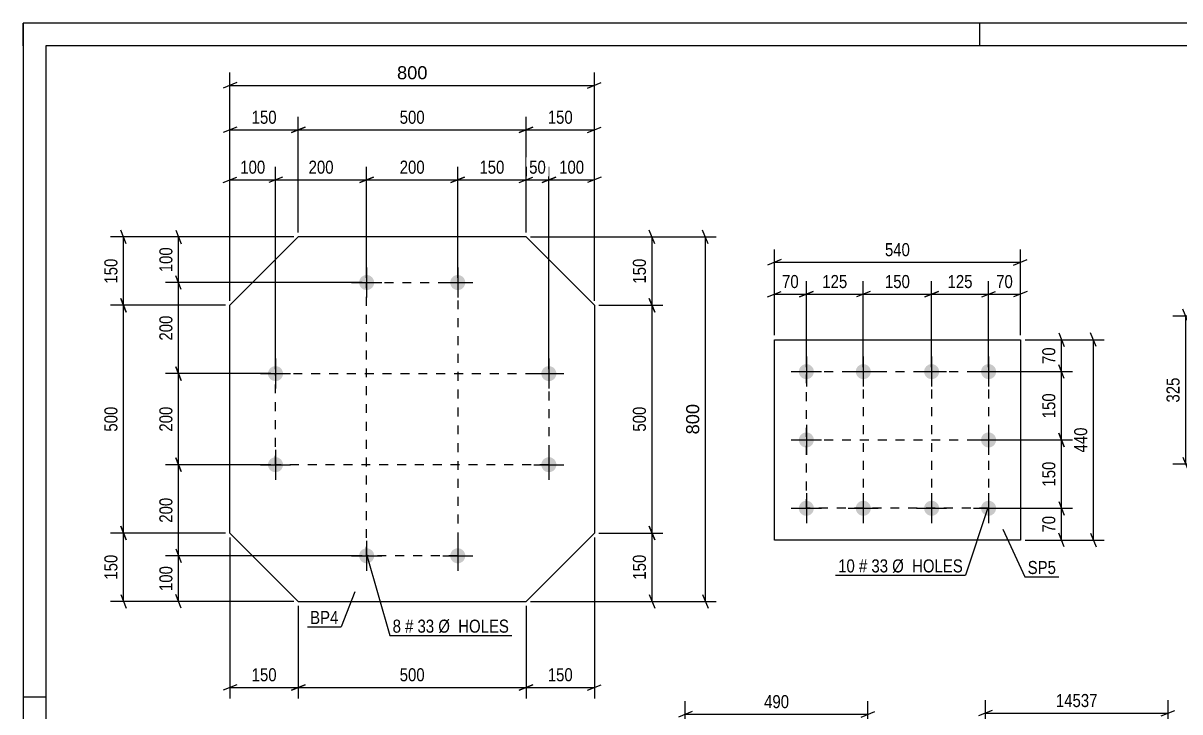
# Model space of a CAD drawing. Header units: millimetres. Extents: x 0 to 420, y 0 to 297.
# Drawn here: x 0 to 253.9, y 145.8 to 297 of the extents above; entities that cross this region are included whole.
import ezdxf

# ---------------------------------------------------------------- set-up
doc = ezdxf.new("R2010")
doc.units = ezdxf.units.MM
doc.linetypes.add('DXK_LINE_DOT2', pattern=[3.9198, 1.9599, -1.9599])
doc.styles.add('Arial', font='ARIAL.TTF', dxfattribs={"height": 0.2})
doc.styles.add('Arial Narrow', font='ARIALN.TTF', dxfattribs={"height": 0.2})

# ---------------------------------------------------------------- blocks, each defined once
blk = doc.blocks.new('Unknown-284928809-1132')
at = {"color": 5, "linetype": 'Continuous'}
for p, q in [((420, 297), (0, 297)), ((0, 297), (0, 0)), ((0, 292), (0, 297)), ((210, 292), (210, 297)), ((415, 292), (5, 292)), ((5, 292), (5, 5)), ((5, 149), (0, 149))]:
    blk.add_line(p, q, dxfattribs=at)
blk = doc.blocks.new('Bolt-284928809-1461 - 1412')
at = {"linetype": 'Continuous'}
for points in [[(75.4, 241.69, -1), (75.4, 238.39, -1)], [(95.4, 241.69, -1), (95.4, 238.39, -1)], [(55.4, 221.69, -1), (55.4, 218.39, -1)], [(115.4, 221.69, -1), (115.4, 218.39, -1)], [(55.4, 201.69, -1), (55.4, 198.39, -1)], [(115.4, 201.69, -1), (115.4, 198.39, -1)], [(75.4, 181.69, -1), (75.4, 178.39, -1)], [(95.4, 181.69, -1), (95.4, 178.39, -1)]]:
    blk.add_hatch(color=1, dxfattribs=at).paths.add_polyline_path(points)
at = {"color": 1, "linetype": 'Continuous'}
for p, q in [((75.4, 243.34), (75.4, 236.74)), ((95.4, 243.34), (95.4, 236.74)), ((72.1, 240.04), (78.7, 240.04)), ((92.1, 240.04), (98.7, 240.04)), ((55.4, 223.34), (55.4, 216.74)), ((115.4, 223.34), (115.4, 216.74)), ((52.1, 220.04), (58.7, 220.04)), ((112.1, 220.04), (118.7, 220.04)), ((55.4, 203.34), (55.4, 196.74)), ((115.4, 203.34), (115.4, 196.74)), ((52.1, 200.04), (58.7, 200.04)), ((112.1, 200.04), (118.7, 200.04)), ((75.4, 183.34), (75.4, 176.74)), ((95.4, 183.34), (95.4, 176.74)), ((72.1, 180.04), (78.7, 180.04)), ((92.1, 180.04), (98.7, 180.04))]:
    blk.add_line(p, q, dxfattribs=at)
blk = doc.blocks.new('Part-284928809-1428 - 1412')
at = {"color": 2, "linetype": 'Continuous'}
for p, q in [((45.4, 235.04), (60.4, 250.04)), ((110.4, 250.04), (60.4, 250.04)), ((110.4, 250.04), (125.4, 235.04)), ((45.4, 185.04), (45.4, 235.04)), ((125.4, 235.04), (125.4, 185.04)), ((45.4, 185.04), (60.4, 170.04)), ((125.4, 185.04), (110.4, 170.04)), ((60.4, 170.04), (110.4, 170.04))]:
    blk.add_line(p, q, dxfattribs=at)
blk = doc.blocks.new('Part-284928809-2167 - 2151')
at = {"color": 2, "linetype": 'Continuous'}
for p, q in [((164.92, 183.48), (164.92, 227.48)), ((164.92, 227.48), (218.92, 227.48)), ((218.92, 227.48), (218.92, 183.48)), ((218.92, 183.48), (164.92, 183.48))]:
    blk.add_line(p, q, dxfattribs=at)
blk = doc.blocks.new('Bolt-284928809-2200 - 2151')
at = {"linetype": 'Continuous'}
for points in [[(171.92, 222.13, -1), (171.92, 218.83, -1)], [(184.42, 222.13, -1), (184.42, 218.83, -1)], [(199.42, 222.13, -1), (199.42, 218.83, -1)], [(211.92, 222.13, -1), (211.92, 218.83, -1)], [(171.92, 207.13, -1), (171.92, 203.83, -1)], [(211.92, 207.13, -1), (211.92, 203.83, -1)], [(171.92, 192.13, -1), (171.92, 188.83, -1)], [(184.42, 192.13, -1), (184.42, 188.83, -1)], [(199.42, 192.13, -1), (199.42, 188.83, -1)], [(211.92, 192.13, -1), (211.92, 188.83, -1)]]:
    blk.add_hatch(color=1, dxfattribs=at).paths.add_polyline_path(points)
at = {"color": 1, "linetype": 'Continuous'}
for p, q in [((171.92, 223.78), (171.92, 217.18)), ((184.42, 223.78), (184.42, 217.18)), ((199.42, 223.78), (199.42, 217.18)), ((211.92, 223.78), (211.92, 217.18)), ((168.62, 220.48), (175.22, 220.48)), ((181.12, 220.48), (187.72, 220.48)), ((196.12, 220.48), (202.72, 220.48)), ((208.62, 220.48), (215.22, 220.48)), ((171.92, 208.78), (171.92, 202.18)), ((211.92, 208.78), (211.92, 202.18)), ((168.62, 205.48), (175.22, 205.48)), ((208.62, 205.48), (215.22, 205.48)), ((171.92, 193.78), (171.92, 187.18)), ((184.42, 193.78), (184.42, 187.18)), ((199.42, 193.78), (199.42, 187.18)), ((211.92, 193.78), (211.92, 187.18)), ((168.62, 190.48), (175.22, 190.48)), ((181.12, 190.48), (187.72, 190.48)), ((196.12, 190.48), (202.72, 190.48)), ((208.62, 190.48), (215.22, 190.48))]:
    blk.add_line(p, q, dxfattribs=at)
blk = doc.blocks.new('Rectangle-284928809-1699 - 1412')
at = {"color": 1, "linetype": 'DXK_LINE_DOT2'}
blk.add_lwpolyline([(75.4, 240.04), (95.4, 240.04), (95.4, 180.04), (75.4, 180.04), (75.4, 240.04)], close=True, dxfattribs=at)
blk = doc.blocks.new('Rectangle-284928809-2296 - 2151')
at = {"color": 1, "linetype": 'DXK_LINE_DOT2'}
blk.add_lwpolyline([(171.92, 220.48), (211.92, 220.48), (211.92, 190.48), (171.92, 190.48), (171.92, 220.48)], close=True, dxfattribs=at)
blk = doc.blocks.new('Rectangle-284928809-1710 - 1412')
at = {"color": 1, "linetype": 'DXK_LINE_DOT2'}
blk.add_lwpolyline([(55.4, 220.04), (115.4, 220.04), (115.4, 200.04), (55.4, 200.04), (55.4, 220.04)], close=True, dxfattribs=at)
blk = doc.blocks.new('Line-284928809-2275 - 2151')
at = {"color": 1, "linetype": 'DXK_LINE_DOT2'}
blk.add_line((171.92, 205.48), (211.92, 205.48), dxfattribs=at)
blk = doc.blocks.new('Line-284928809-2282 - 2151')
at = {"color": 1, "linetype": 'DXK_LINE_DOT2'}
blk.add_line((184.42, 220.48), (184.42, 190.48), dxfattribs=at)
blk = doc.blocks.new('Line-284928809-2289 - 2151')
at = {"color": 1, "linetype": 'DXK_LINE_DOT2'}
blk.add_line((199.42, 220.48), (199.42, 190.48), dxfattribs=at)
blk = doc.blocks.new('StraightDimension-284928809-2784 - 1412')
at = {"color": 7, "linetype": 'Continuous'}
for p, q in [((55.4, 221.04), (55.4, 265.44)), ((75.4, 241.04), (75.4, 265.44)), ((56.9, 263.19), (53.9, 261.99)), ((55.4, 262.59), (75.4, 262.59)), ((73.9, 261.99), (76.9, 263.19))]:
    blk.add_line(p, q, dxfattribs=at)
at = {"color": 0}
blk.add_wipeout([(68.75, 263.34), (68.75, 267.54), (62.06, 267.54), (62.06, 263.34)], dxfattribs=at)
at = {"color": 3, "style": 'Arial Narrow'}
blk.add_text('200', height=2.863, dxfattribs=at).set_placement((62.66, 263.94))
blk = doc.blocks.new('StraightDimension-284928809-2785 - 1412')
at = {"color": 7, "linetype": 'Continuous'}
for p, q in [((45.4, 236.04), (45.4, 265.44)), ((55.4, 221.04), (55.4, 265.44)), ((43.9, 261.99), (46.9, 263.19)), ((45.4, 262.59), (55.4, 262.59)), ((56.9, 263.19), (53.9, 261.99))]:
    blk.add_line(p, q, dxfattribs=at)
at = {"color": 0}
blk.add_wipeout([(53.75, 263.34), (53.75, 267.54), (47.06, 267.54), (47.06, 263.34)], dxfattribs=at)
at = {"color": 3, "style": 'Arial Narrow'}
blk.add_text('100', height=2.863, dxfattribs=at).set_placement((47.66, 263.94))
blk = doc.blocks.new('StraightDimension-284928809-1536 - 1412')
at = {"color": 7, "linetype": 'Continuous'}
for p, q in [((22.64, 183.54), (21.44, 186.54)), ((44.4, 185.04), (19.19, 185.04)), ((22.04, 170.04), (22.04, 185.04)), ((21.44, 171.54), (22.64, 168.54)), ((59.4, 170.04), (19.19, 170.04))]:
    blk.add_line(p, q, dxfattribs=at)
at = {"color": 0}
blk.add_wipeout([(21.29, 180.88), (17.09, 180.88), (17.09, 174.2), (21.29, 174.2)], dxfattribs=at)
at = {"color": 3, "style": 'Arial Narrow'}
blk.add_text('150', height=2.863, rotation=90.0002, dxfattribs=at).set_placement((20.69, 174.8))
blk = doc.blocks.new('StraightDimension-284928809-1568 - 1412')
at = {"color": 7, "linetype": 'Continuous'}
for p, q in [((60.4, 251.04), (60.4, 276.41)), ((110.4, 251.04), (110.4, 276.41)), ((61.9, 274.16), (58.9, 272.96)), ((60.4, 273.56), (110.4, 273.56)), ((108.9, 272.96), (111.9, 274.16))]:
    blk.add_line(p, q, dxfattribs=at)
at = {"color": 0}
blk.add_wipeout([(88.75, 274.31), (88.75, 278.51), (82.06, 278.51), (82.06, 274.31)], dxfattribs=at)
at = {"color": 3, "style": 'Arial Narrow'}
blk.add_text('500', height=2.863, dxfattribs=at).set_placement((82.66, 274.91))
blk = doc.blocks.new('StraightDimension-284928809-1547 - 1412')
at = {"color": 7, "linetype": 'Continuous'}
for p, q in [((22.64, 233.54), (21.44, 236.54)), ((44.4, 235.04), (19.19, 235.04)), ((22.04, 185.04), (22.04, 235.04)), ((21.44, 186.54), (22.64, 183.54)), ((44.4, 185.04), (19.19, 185.04))]:
    blk.add_line(p, q, dxfattribs=at)
at = {"color": 0}
blk.add_wipeout([(21.29, 213.38), (17.09, 213.38), (17.09, 206.7), (21.29, 206.7)], dxfattribs=at)
at = {"color": 3, "style": 'Arial Narrow'}
blk.add_text('500', height=2.863, rotation=90.0002, dxfattribs=at).set_placement((20.69, 207.3))
blk = doc.blocks.new('StraightDimension-284928809-1557 - 1412')
at = {"color": 7, "linetype": 'Continuous'}
for p, q in [((22.64, 248.54), (21.44, 251.54)), ((59.4, 250.04), (19.19, 250.04)), ((22.04, 235.04), (22.04, 250.04)), ((21.44, 236.54), (22.64, 233.54)), ((44.4, 235.04), (19.19, 235.04))]:
    blk.add_line(p, q, dxfattribs=at)
at = {"color": 0}
blk.add_wipeout([(21.29, 245.88), (17.09, 245.88), (17.09, 239.2), (21.29, 239.2)], dxfattribs=at)
at = {"color": 3, "style": 'Arial Narrow'}
blk.add_text('150', height=2.863, rotation=90.0002, dxfattribs=at).set_placement((20.69, 239.8))
blk = doc.blocks.new('StraightDimension-284928809-1648 - 1412')
at = {"color": 7, "linetype": 'Continuous'}
for p, q in [((60.4, 169.04), (60.4, 148.74)), ((110.4, 169.04), (110.4, 148.74)), ((61.9, 151.74), (58.9, 150.54)), ((60.4, 151.14), (110.4, 151.14)), ((108.9, 150.54), (111.9, 151.74))]:
    blk.add_line(p, q, dxfattribs=at)
at = {"color": 0}
blk.add_wipeout([(88.75, 151.89), (88.75, 156.09), (82.06, 156.09), (82.06, 151.89)], dxfattribs=at)
at = {"color": 3, "style": 'Arial Narrow'}
blk.add_text('500', height=2.863, dxfattribs=at).set_placement((82.66, 152.49))
blk = doc.blocks.new('StraightDimension-284928809-1584 - 1412')
at = {"color": 7, "linetype": 'Continuous'}
for p, q in [((45.4, 236.04), (45.4, 276.41)), ((60.4, 251.04), (60.4, 276.41)), ((46.9, 274.16), (43.9, 272.96)), ((45.4, 273.56), (60.4, 273.56)), ((58.9, 272.96), (61.9, 274.16))]:
    blk.add_line(p, q, dxfattribs=at)
at = {"color": 0}
blk.add_wipeout([(56.24, 274.31), (56.24, 278.51), (49.56, 278.51), (49.56, 274.31)], dxfattribs=at)
at = {"color": 3, "style": 'Arial Narrow'}
blk.add_text('150', height=2.863, dxfattribs=at).set_placement((50.16, 274.91))
blk = doc.blocks.new('StraightDimension-284928809-1597 - 1412')
at = {"color": 7, "linetype": 'Continuous'}
for p, q in [((110.4, 251.04), (110.4, 276.41)), ((125.4, 236.04), (125.4, 276.41)), ((111.9, 274.16), (108.9, 272.96)), ((110.4, 273.56), (125.4, 273.56)), ((123.9, 272.96), (126.9, 274.16))]:
    blk.add_line(p, q, dxfattribs=at)
at = {"color": 0}
blk.add_wipeout([(121.25, 274.31), (121.25, 278.51), (114.56, 278.51), (114.56, 274.31)], dxfattribs=at)
at = {"color": 3, "style": 'Arial Narrow'}
blk.add_text('150', height=2.863, dxfattribs=at).set_placement((115.16, 274.91))
blk = doc.blocks.new('StraightDimension-284928809-1617 - 1412')
at = {"color": 7, "linetype": 'Continuous'}
for p, q in [((33.51, 181.54), (34.71, 178.54)), ((74.4, 180.04), (31.26, 180.04)), ((34.11, 170.04), (34.11, 180.04)), ((34.71, 168.54), (33.51, 171.54)), ((59.4, 170.04), (31.26, 170.04))]:
    blk.add_line(p, q, dxfattribs=at)
at = {"color": 0}
blk.add_wipeout([(33.36, 178.38), (29.16, 178.38), (29.16, 171.7), (33.36, 171.7)], dxfattribs=at)
at = {"color": 3, "style": 'Arial Narrow'}
blk.add_text('100', height=2.863, rotation=90.0002, dxfattribs=at).set_placement((32.76, 172.3))
blk = doc.blocks.new('StraightDimension-284928809-3048 - 1412')
at = {"color": 7, "linetype": 'Continuous'}
for p, q in [((34.71, 218.54), (33.51, 221.54)), ((54.4, 220.04), (31.26, 220.04)), ((34.11, 200.04), (34.11, 220.04)), ((33.51, 201.54), (34.71, 198.54)), ((54.4, 200.04), (31.26, 200.04))]:
    blk.add_line(p, q, dxfattribs=at)
at = {"color": 0}
blk.add_wipeout([(33.36, 213.38), (29.16, 213.38), (29.16, 206.7), (33.36, 206.7)], dxfattribs=at)
at = {"color": 3, "style": 'Arial Narrow'}
blk.add_text('200', height=2.863, rotation=90.0002, dxfattribs=at).set_placement((32.76, 207.3))
blk = doc.blocks.new('StraightDimension-284928809-1627 - 1412')
at = {"color": 7, "linetype": 'Continuous'}
for p, q in [((33.51, 251.54), (34.71, 248.54)), ((59.4, 250.04), (31.26, 250.04)), ((34.11, 240.04), (34.11, 250.04)), ((34.71, 238.54), (33.51, 241.54)), ((74.4, 240.04), (31.26, 240.04))]:
    blk.add_line(p, q, dxfattribs=at)
at = {"color": 0}
blk.add_wipeout([(33.36, 248.38), (29.16, 248.38), (29.16, 241.7), (33.36, 241.7)], dxfattribs=at)
at = {"color": 3, "style": 'Arial Narrow'}
blk.add_text('100', height=2.863, rotation=90.0002, dxfattribs=at).set_placement((32.76, 242.3))
blk = doc.blocks.new('StraightDimension-284928809-1638 - 1412')
at = {"color": 7, "linetype": 'Continuous'}
for p, q in [((45.4, 184.04), (45.4, 148.74)), ((60.4, 169.04), (60.4, 148.74)), ((46.9, 151.74), (43.9, 150.54)), ((45.4, 151.14), (60.4, 151.14)), ((58.9, 150.54), (61.9, 151.74))]:
    blk.add_line(p, q, dxfattribs=at)
at = {"color": 0}
blk.add_wipeout([(56.24, 151.89), (56.24, 156.09), (49.56, 156.09), (49.56, 151.89)], dxfattribs=at)
at = {"color": 3, "style": 'Arial Narrow'}
blk.add_text('150', height=2.863, dxfattribs=at).set_placement((50.16, 152.49))
blk = doc.blocks.new('StraightDimension-284928809-1658 - 1412')
at = {"color": 7, "linetype": 'Continuous'}
for p, q in [((125.4, 184.04), (125.4, 148.74)), ((110.4, 169.04), (110.4, 148.74)), ((111.9, 151.74), (108.9, 150.54)), ((110.4, 151.14), (125.4, 151.14)), ((123.9, 150.54), (126.9, 151.74))]:
    blk.add_line(p, q, dxfattribs=at)
at = {"color": 0}
blk.add_wipeout([(121.25, 151.89), (121.25, 156.09), (114.56, 156.09), (114.56, 151.89)], dxfattribs=at)
at = {"color": 3, "style": 'Arial Narrow'}
blk.add_text('150', height=2.863, dxfattribs=at).set_placement((115.16, 152.49))
blk = doc.blocks.new('StraightDimension-284928809-1669 - 1412')
at = {"color": 7, "linetype": 'Continuous'}
for p, q in [((138.65, 248.54), (137.45, 251.54)), ((111.4, 250.04), (140.45, 250.04)), ((138.05, 235.04), (138.05, 250.04)), ((137.45, 236.54), (138.65, 233.54)), ((126.4, 235.04), (140.45, 235.04))]:
    blk.add_line(p, q, dxfattribs=at)
at = {"color": 0}
blk.add_wipeout([(137.3, 245.88), (133.1, 245.88), (133.1, 239.2), (137.3, 239.2)], dxfattribs=at)
at = {"color": 3, "style": 'Arial Narrow'}
blk.add_text('150', height=2.863, rotation=90.0002, dxfattribs=at).set_placement((136.7, 239.8))
blk = doc.blocks.new('StraightDimension-284928809-1679 - 1412')
at = {"color": 7, "linetype": 'Continuous'}
for p, q in [((138.65, 233.54), (137.45, 236.54)), ((126.4, 235.04), (140.45, 235.04)), ((138.05, 185.04), (138.05, 235.04)), ((137.45, 186.54), (138.65, 183.54)), ((126.4, 185.04), (140.45, 185.04))]:
    blk.add_line(p, q, dxfattribs=at)
at = {"color": 0}
blk.add_wipeout([(137.3, 213.38), (133.1, 213.38), (133.1, 206.7), (137.3, 206.7)], dxfattribs=at)
at = {"color": 3, "style": 'Arial Narrow'}
blk.add_text('500', height=2.863, rotation=90.0002, dxfattribs=at).set_placement((136.7, 207.3))
blk = doc.blocks.new('StraightDimension-284928809-1689 - 1412')
at = {"color": 7, "linetype": 'Continuous'}
for p, q in [((138.65, 183.54), (137.45, 186.54)), ((126.4, 185.04), (140.45, 185.04)), ((138.05, 170.04), (138.05, 185.04)), ((137.45, 171.54), (138.65, 168.54)), ((111.4, 170.04), (140.45, 170.04))]:
    blk.add_line(p, q, dxfattribs=at)
at = {"color": 0}
blk.add_wipeout([(137.3, 180.88), (133.1, 180.88), (133.1, 174.2), (137.3, 174.2)], dxfattribs=at)
at = {"color": 3, "style": 'Arial Narrow'}
blk.add_text('150', height=2.863, rotation=90.0002, dxfattribs=at).set_placement((136.7, 174.8))
blk = doc.blocks.new('StraightDimension-284928809-2780 - 1412')
at = {"color": 7, "linetype": 'Continuous'}
for p, q in [((115.4, 221.04), (115.4, 265.44)), ((125.4, 236.04), (125.4, 265.44)), ((113.9, 261.99), (116.9, 263.19)), ((115.4, 262.59), (125.4, 262.59)), ((126.9, 263.19), (123.9, 261.99))]:
    blk.add_line(p, q, dxfattribs=at)
at = {"color": 0}
blk.add_wipeout([(123.75, 263.34), (123.75, 267.54), (117.06, 267.54), (117.06, 263.34)], dxfattribs=at)
at = {"color": 3, "style": 'Arial Narrow'}
blk.add_text('100', height=2.863, dxfattribs=at).set_placement((117.66, 263.94))
blk = doc.blocks.new('StraightDimension-284928809-2781 - 1412')
at = {"color": 7, "linetype": 'Continuous'}
for p, q in [((110.4, 251.04), (110.4, 265.44)), ((115.4, 221.04), (115.4, 265.44)), ((108.9, 261.99), (111.9, 263.19)), ((110.4, 262.59), (115.4, 262.59)), ((116.9, 263.19), (113.9, 261.99))]:
    blk.add_line(p, q, dxfattribs=at)
at = {"color": 0}
blk.add_wipeout([(115.33, 263.34), (115.33, 267.54), (110.48, 267.54), (110.48, 263.34)], dxfattribs=at)
at = {"color": 3, "style": 'Arial Narrow'}
blk.add_text('50', height=2.863, dxfattribs=at).set_placement((111.08, 263.94))
blk = doc.blocks.new('StraightDimension-284928809-2782 - 1412')
at = {"color": 7, "linetype": 'Continuous'}
for p, q in [((95.4, 241.04), (95.4, 265.44)), ((110.4, 251.04), (110.4, 265.44)), ((96.9, 263.19), (93.9, 261.99)), ((95.4, 262.59), (110.4, 262.59)), ((108.9, 261.99), (111.9, 263.19))]:
    blk.add_line(p, q, dxfattribs=at)
at = {"color": 0}
blk.add_wipeout([(106.25, 263.34), (106.25, 267.54), (99.56, 267.54), (99.56, 263.34)], dxfattribs=at)
at = {"color": 3, "style": 'Arial Narrow'}
blk.add_text('150', height=2.863, dxfattribs=at).set_placement((100.16, 263.94))
blk = doc.blocks.new('StraightDimension-284928809-2783 - 1412')
at = {"color": 7, "linetype": 'Continuous'}
for p, q in [((75.4, 241.04), (75.4, 265.44)), ((95.4, 241.04), (95.4, 265.44)), ((76.9, 263.19), (73.9, 261.99)), ((75.4, 262.59), (95.4, 262.59)), ((93.9, 261.99), (96.9, 263.19))]:
    blk.add_line(p, q, dxfattribs=at)
at = {"color": 0}
blk.add_wipeout([(88.75, 263.34), (88.75, 267.54), (82.06, 267.54), (82.06, 263.34)], dxfattribs=at)
at = {"color": 3, "style": 'Arial Narrow'}
blk.add_text('200', height=2.863, dxfattribs=at).set_placement((82.66, 263.94))
blk = doc.blocks.new('StraightDimension-284928809-3046 - 1412')
at = {"color": 7, "linetype": 'Continuous'}
for p, q in [((34.71, 198.54), (33.51, 201.54)), ((54.4, 200.04), (31.26, 200.04)), ((34.11, 180.04), (34.11, 200.04)), ((33.51, 181.54), (34.71, 178.54)), ((74.4, 180.04), (31.26, 180.04))]:
    blk.add_line(p, q, dxfattribs=at)
at = {"color": 0}
blk.add_wipeout([(33.36, 193.38), (29.16, 193.38), (29.16, 186.7), (33.36, 186.7)], dxfattribs=at)
at = {"color": 3, "style": 'Arial Narrow'}
blk.add_text('200', height=2.863, rotation=90.0002, dxfattribs=at).set_placement((32.76, 187.3))
blk = doc.blocks.new('StraightDimension-284928809-3050 - 1412')
at = {"color": 7, "linetype": 'Continuous'}
for p, q in [((34.71, 238.54), (33.51, 241.54)), ((74.4, 240.04), (31.26, 240.04)), ((34.11, 220.04), (34.11, 240.04)), ((33.51, 221.54), (34.71, 218.54)), ((54.4, 220.04), (31.26, 220.04))]:
    blk.add_line(p, q, dxfattribs=at)
at = {"color": 0}
blk.add_wipeout([(33.36, 233.38), (29.16, 233.38), (29.16, 226.7), (33.36, 226.7)], dxfattribs=at)
at = {"color": 3, "style": 'Arial Narrow'}
blk.add_text('200', height=2.863, rotation=90.0002, dxfattribs=at).set_placement((32.76, 227.3))
blk = doc.blocks.new('StraightDimension-284928809-3706 - 1412')
at = {"color": 7, "linetype": 'Continuous'}
for p, q in [((45.4, 236.04), (45.4, 286.18)), ((125.4, 236.04), (125.4, 286.18)), ((46.9, 283.93), (43.9, 282.73)), ((45.4, 283.33), (125.4, 283.33)), ((123.9, 282.73), (126.9, 283.93))]:
    blk.add_line(p, q, dxfattribs=at)
at = {"color": 0}
blk.add_wipeout([(89.34, 284.08), (89.34, 288.28), (81.47, 288.28), (81.47, 284.08)], dxfattribs=at)
at = {"color": 3, "style": 'Arial'}
blk.add_text('800', height=2.865, dxfattribs=at).set_placement((82.07, 284.68))
blk = doc.blocks.new('StraightDimension-284928809-3717 - 1412')
at = {"color": 7, "linetype": 'Continuous'}
for p, q in [((150.35, 248.54), (149.15, 251.54)), ((111.4, 250.04), (152.15, 250.04)), ((149.75, 170.04), (149.75, 250.04)), ((149.15, 171.54), (150.35, 168.54)), ((111.4, 170.04), (152.15, 170.04))]:
    blk.add_line(p, q, dxfattribs=at)
at = {"color": 0}
blk.add_wipeout([(149, 213.98), (144.8, 213.98), (144.8, 206.1), (149, 206.1)], dxfattribs=at)
at = {"color": 3, "style": 'Arial'}
blk.add_text('800', height=2.865, rotation=90.0002, dxfattribs=at).set_placement((148.4, 206.7))
blk = doc.blocks.new('StraightDimension-284928809-2227 - 2151')
at = {"color": 7, "linetype": 'Continuous'}
for p, q in [((235.52, 225.98), (234.32, 228.98)), ((219.92, 227.48), (237.32, 227.48)), ((234.92, 183.48), (234.92, 227.48)), ((219.92, 183.48), (237.32, 183.48)), ((234.32, 184.98), (235.52, 181.98))]:
    blk.add_line(p, q, dxfattribs=at)
at = {"color": 0}
blk.add_wipeout([(234.17, 208.82), (229.97, 208.82), (229.97, 202.13), (234.17, 202.13)], dxfattribs=at)
at = {"color": 3, "style": 'Arial Narrow'}
blk.add_text('440', height=2.863, rotation=90.0002, dxfattribs=at).set_placement((233.57, 202.73))
blk = doc.blocks.new('StraightDimension-284928809-2202 - 2151')
at = {"color": 7, "linetype": 'Continuous'}
for p, q in [((227.32, 228.98), (228.52, 225.98)), ((219.92, 227.48), (230.32, 227.48)), ((227.92, 220.48), (227.92, 227.48)), ((228.52, 218.98), (227.32, 221.98)), ((212.92, 220.48), (230.32, 220.48))]:
    blk.add_line(p, q, dxfattribs=at)
at = {"color": 0}
blk.add_wipeout([(227.17, 226.41), (222.97, 226.41), (222.97, 221.55), (227.17, 221.55)], dxfattribs=at)
at = {"color": 3, "style": 'Arial Narrow'}
blk.add_text('70', height=2.863, rotation=90.0002, dxfattribs=at).set_placement((226.57, 222.15))
blk = doc.blocks.new('StraightDimension-284928809-2216 - 2151')
at = {"color": 7, "linetype": 'Continuous'}
for p, q in [((212.92, 190.48), (230.32, 190.48)), ((227.32, 191.98), (228.52, 188.98)), ((227.92, 183.48), (227.92, 190.48)), ((219.92, 183.48), (230.32, 183.48)), ((228.52, 181.98), (227.32, 184.98))]:
    blk.add_line(p, q, dxfattribs=at)
at = {"color": 0}
blk.add_wipeout([(227.17, 189.41), (222.97, 189.41), (222.97, 184.55), (227.17, 184.55)], dxfattribs=at)
at = {"color": 3, "style": 'Arial Narrow'}
blk.add_text('70', height=2.863, rotation=90.0002, dxfattribs=at).set_placement((226.57, 185.15))
blk = doc.blocks.new('StraightDimension-284928809-2238 - 2151')
at = {"color": 7, "linetype": 'Continuous'}
for p, q in [((211.92, 221.48), (211.92, 240.33)), ((218.92, 228.48), (218.92, 240.33)), ((210.42, 236.88), (213.42, 238.08)), ((211.92, 237.48), (218.92, 237.48)), ((220.42, 238.08), (217.42, 236.88))]:
    blk.add_line(p, q, dxfattribs=at)
at = {"color": 0}
blk.add_wipeout([(217.84, 238.23), (217.84, 242.43), (212.99, 242.43), (212.99, 238.23)], dxfattribs=at)
at = {"color": 3, "style": 'Arial Narrow'}
blk.add_text('70', height=2.863, dxfattribs=at).set_placement((213.59, 238.83))
blk = doc.blocks.new('StraightDimension-284928809-2248 - 2151')
at = {"color": 7, "linetype": 'Continuous'}
for p, q in [((164.92, 228.48), (164.92, 240.33)), ((171.92, 221.48), (171.92, 240.33)), ((163.42, 236.88), (166.42, 238.08)), ((164.92, 237.48), (171.92, 237.48)), ((173.42, 238.08), (170.42, 236.88))]:
    blk.add_line(p, q, dxfattribs=at)
at = {"color": 0}
blk.add_wipeout([(170.84, 238.23), (170.84, 242.43), (165.99, 242.43), (165.99, 238.23)], dxfattribs=at)
at = {"color": 3, "style": 'Arial Narrow'}
blk.add_text('70', height=2.863, dxfattribs=at).set_placement((166.59, 238.83))
blk = doc.blocks.new('StraightDimension-284928809-2265 - 2151')
at = {"color": 7, "linetype": 'Continuous'}
for p, q in [((164.92, 228.48), (164.92, 247.33)), ((218.92, 228.48), (218.92, 247.33)), ((166.42, 245.08), (163.42, 243.88)), ((164.92, 244.48), (218.92, 244.48)), ((217.42, 243.88), (220.42, 245.08))]:
    blk.add_line(p, q, dxfattribs=at)
at = {"color": 0}
blk.add_wipeout([(195.26, 245.23), (195.26, 249.43), (188.57, 249.43), (188.57, 245.23)], dxfattribs=at)
at = {"color": 3, "style": 'Arial Narrow'}
blk.add_text('540', height=2.863, dxfattribs=at).set_placement((189.17, 245.83))
blk = doc.blocks.new('StraightDimension-284928809-3474 - 2151')
at = {"color": 7, "linetype": 'Continuous'}
for p, q in [((228.52, 203.98), (227.32, 206.98)), ((212.92, 205.48), (230.32, 205.48)), ((227.92, 190.48), (227.92, 205.48)), ((212.92, 190.48), (230.32, 190.48)), ((227.32, 191.98), (228.52, 188.98))]:
    blk.add_line(p, q, dxfattribs=at)
at = {"color": 0}
blk.add_wipeout([(227.17, 201.32), (222.97, 201.32), (222.97, 194.63), (227.17, 194.63)], dxfattribs=at)
at = {"color": 3, "style": 'Arial Narrow'}
blk.add_text('150', height=2.863, rotation=90.0002, dxfattribs=at).set_placement((226.57, 195.23))
blk = doc.blocks.new('StraightDimension-284928809-3476 - 2151')
at = {"color": 7, "linetype": 'Continuous'}
for p, q in [((228.52, 218.98), (227.32, 221.98)), ((212.92, 220.48), (230.32, 220.48)), ((227.92, 205.48), (227.92, 220.48)), ((227.32, 206.98), (228.52, 203.98)), ((212.92, 205.48), (230.32, 205.48))]:
    blk.add_line(p, q, dxfattribs=at)
at = {"color": 0}
blk.add_wipeout([(227.17, 216.32), (222.97, 216.32), (222.97, 209.63), (227.17, 209.63)], dxfattribs=at)
at = {"color": 3, "style": 'Arial Narrow'}
blk.add_text('150', height=2.863, rotation=90.0002, dxfattribs=at).set_placement((226.57, 210.23))
blk = doc.blocks.new('StraightDimension-284928809-3496 - 2151')
at = {"color": 7, "linetype": 'Continuous'}
for p, q in [((171.92, 221.48), (171.92, 240.33)), ((184.42, 221.48), (184.42, 240.33)), ((170.42, 236.88), (173.42, 238.08)), ((171.92, 237.48), (184.42, 237.48)), ((185.92, 238.08), (182.92, 236.88))]:
    blk.add_line(p, q, dxfattribs=at)
at = {"color": 0}
blk.add_wipeout([(181.51, 238.23), (181.51, 242.43), (174.82, 242.43), (174.82, 238.23)], dxfattribs=at)
at = {"color": 3, "style": 'Arial Narrow'}
blk.add_text('125', height=2.863, dxfattribs=at).set_placement((175.42, 238.83))
blk = doc.blocks.new('StraightDimension-284928809-3498 - 2151')
at = {"color": 7, "linetype": 'Continuous'}
for p, q in [((184.42, 221.48), (184.42, 240.33)), ((199.42, 221.48), (199.42, 240.33)), ((185.92, 238.08), (182.92, 236.88)), ((184.42, 237.48), (199.42, 237.48)), ((197.92, 236.88), (200.92, 238.08))]:
    blk.add_line(p, q, dxfattribs=at)
at = {"color": 0}
blk.add_wipeout([(195.26, 238.23), (195.26, 242.43), (188.57, 242.43), (188.57, 238.23)], dxfattribs=at)
at = {"color": 3, "style": 'Arial Narrow'}
blk.add_text('150', height=2.863, dxfattribs=at).set_placement((189.17, 238.83))
blk = doc.blocks.new('StraightDimension-284928809-3500 - 2151')
at = {"color": 7, "linetype": 'Continuous'}
for p, q in [((199.42, 221.48), (199.42, 240.33)), ((211.92, 221.48), (211.92, 240.33)), ((200.92, 238.08), (197.92, 236.88)), ((199.42, 237.48), (211.92, 237.48)), ((210.42, 236.88), (213.42, 238.08))]:
    blk.add_line(p, q, dxfattribs=at)
at = {"color": 0}
blk.add_wipeout([(209.01, 238.23), (209.01, 242.43), (202.32, 242.43), (202.32, 238.23)], dxfattribs=at)
at = {"color": 3, "style": 'Arial Narrow'}
blk.add_text('125', height=2.863, dxfattribs=at).set_placement((202.92, 238.83))
blk = doc.blocks.new('StraightDimension-284928809-1989 - 1959')
at = {"color": 7, "linetype": 'Continuous'}
for p, q in [((145.35, 136.24), (145.35, 148.09)), ((185.45, 136.24), (185.45, 148.09)), ((146.85, 145.84), (143.85, 144.64)), ((145.35, 145.24), (185.45, 145.24)), ((183.95, 144.64), (186.95, 145.84))]:
    blk.add_line(p, q, dxfattribs=at)
at = {"color": 0}
blk.add_wipeout([(168.74, 145.99), (168.74, 150.19), (162.05, 150.19), (162.05, 145.99)], dxfattribs=at)
at = {"color": 3, "style": 'Arial Narrow'}
blk.add_text('490', height=2.863, dxfattribs=at).set_placement((162.65, 146.59))
blk = doc.blocks.new('StraightDimension-284928809-1883 - 1807')
at = {"color": 7, "linetype": 'Continuous'}
for p, q in [((255.79, 231.18), (254.59, 234.18)), ((270.07, 232.68), (252.34, 232.68)), ((255.19, 200.18), (255.19, 232.68)), ((254.59, 201.68), (255.79, 198.68)), ((270.07, 200.18), (252.34, 200.18))]:
    blk.add_line(p, q, dxfattribs=at)
at = {"color": 0}
blk.add_wipeout([(254.44, 219.78), (250.24, 219.78), (250.24, 213.09), (254.44, 213.09)], dxfattribs=at)
at = {"color": 3, "style": 'Arial Narrow'}
blk.add_text('325', height=2.863, rotation=90.0002, dxfattribs=at).set_placement((253.84, 213.69))
blk = doc.blocks.new('StraightDimension-284928809-2547 - 2518')
at = {"color": 7, "linetype": 'Continuous'}
for p, q in [((211.22, 136.48), (211.22, 148.33)), ((251.32, 136.48), (251.32, 148.33)), ((212.72, 146.08), (209.72, 144.88)), ((211.22, 145.48), (251.32, 145.48)), ((249.82, 144.88), (252.82, 146.08))]:
    blk.add_line(p, q, dxfattribs=at)
at = {"color": 0}
blk.add_wipeout([(236.44, 146.23), (236.44, 150.43), (226.1, 150.43), (226.1, 146.23)], dxfattribs=at)
at = {"color": 3, "style": 'Arial Narrow'}
blk.add_text('14537', height=2.863, dxfattribs=at).set_placement((226.7, 146.83))
blk = doc.blocks.new('Mark-284928809-1424 - 1412')
at = {"color": 0}
blk.add_wipeout([(69.2, 165.06), (69.2, 168.06), (62.99, 168.06), (62.99, 165.06)], dxfattribs=at)
blk.add_wipeout([(69.2, 165.06), (69.2, 168.06), (62.99, 168.06), (62.99, 165.06)], dxfattribs=at)
at = {"color": 30, "linetype": 'Continuous'}
for p in [(72.82, 172.15), (62.39, 164.46)]:
    blk.add_line(p, (69.8, 164.46), dxfattribs=at)
at = {"color": 3, "style": 'Arial Narrow'}
blk.add_text('BP4', height=2.863, dxfattribs=at).set_placement((62.99, 165.06))
blk = doc.blocks.new('Mark-284928809-1457 - 1412')
at = {"color": 0}
blk.add_wipeout([(82.94, 163.16), (82.94, 166.16), (81.11, 166.16), (81.11, 163.16)], dxfattribs=at)
blk.add_wipeout([(82.94, 163.16), (82.94, 166.16), (81.11, 166.16), (81.11, 163.16)], dxfattribs=at)
at = {"color": 7, "linetype": 'Continuous'}
blk.add_line((75.4, 180.4), (80.51, 162.56), dxfattribs=at)
at = {"color": 0}
blk.add_wipeout([(85.67, 163.16), (85.67, 166.16), (83.84, 166.16), (83.84, 163.16)], dxfattribs=at)
blk.add_wipeout([(85.67, 163.16), (85.67, 166.16), (83.84, 166.16), (83.84, 163.16)], dxfattribs=at)
at = {"color": 3, "style": 'Arial Narrow'}
blk.add_text('8', height=2.86, dxfattribs=at).set_placement((81.11, 163.16))
at = {"color": 0}
blk.add_wipeout([(90.23, 163.16), (90.23, 166.16), (86.57, 166.16), (86.57, 163.16)], dxfattribs=at)
blk.add_wipeout([(90.23, 163.16), (90.23, 166.16), (86.57, 166.16), (86.57, 163.16)], dxfattribs=at)
at = {"color": 3, "style": 'Arial Narrow'}
blk.add_text('#', height=2.86, dxfattribs=at).set_placement((83.84, 163.16))
at = {"color": 0}
blk.add_wipeout([(106.65, 163.16), (106.65, 166.16), (91.13, 166.16), (91.13, 163.16)], dxfattribs=at)
blk.add_wipeout([(106.65, 163.16), (106.65, 166.16), (91.13, 166.16), (91.13, 163.16)], dxfattribs=at)
at = {"color": 7, "linetype": 'Continuous'}
blk.add_line((80.51, 162.56), (107.25, 162.56), dxfattribs=at)
at = {"color": 3, "style": 'Arial Narrow'}
for s, p in [('33', (86.57, 163.16)), ('Ø  HOLES', (91.13, 163.16))]:
    blk.add_text(s, height=2.863, dxfattribs=at).set_placement(p)
blk = doc.blocks.new('Mark-284928809-2196 - 2151')
at = {"color": 0}
blk.add_wipeout([(182.57, 176.39), (182.57, 179.39), (178.91, 179.39), (178.91, 176.39)], dxfattribs=at)
blk.add_wipeout([(182.57, 176.39), (182.57, 179.39), (178.91, 179.39), (178.91, 176.39)], dxfattribs=at)
blk.add_wipeout([(185.3, 176.39), (185.3, 179.39), (183.47, 179.39), (183.47, 176.39)], dxfattribs=at)
blk.add_wipeout([(185.3, 176.39), (185.3, 179.39), (183.47, 179.39), (183.47, 176.39)], dxfattribs=at)
at = {"color": 3, "style": 'Arial Narrow'}
blk.add_text('10', height=2.863, dxfattribs=at).set_placement((178.91, 176.39))
at = {"color": 0}
blk.add_wipeout([(189.86, 176.39), (189.86, 179.39), (186.2, 179.39), (186.2, 176.39)], dxfattribs=at)
blk.add_wipeout([(189.86, 176.39), (189.86, 179.39), (186.2, 179.39), (186.2, 176.39)], dxfattribs=at)
at = {"color": 3, "style": 'Arial Narrow'}
blk.add_text('#', height=2.86, dxfattribs=at).set_placement((183.47, 176.39))
at = {"color": 0}
blk.add_wipeout([(206.28, 176.39), (206.28, 179.39), (190.76, 179.39), (190.76, 176.39)], dxfattribs=at)
blk.add_wipeout([(206.28, 176.39), (206.28, 179.39), (190.76, 179.39), (190.76, 176.39)], dxfattribs=at)
at = {"color": 7, "linetype": 'Continuous'}
for p in [(211.75, 190.54), (178.31, 175.79)]:
    blk.add_line(p, (206.88, 175.79), dxfattribs=at)
at = {"color": 3, "style": 'Arial Narrow'}
for s, p in [('33', (186.2, 176.39)), ('Ø  HOLES', (190.76, 176.39))]:
    blk.add_text(s, height=2.863, dxfattribs=at).set_placement(p)
blk = doc.blocks.new('Mark-284928809-2163 - 2151')
at = {"color": 0}
blk.add_wipeout([(226.71, 176.04), (226.71, 179.04), (220.5, 179.04), (220.5, 176.04)], dxfattribs=at)
blk.add_wipeout([(226.71, 176.04), (226.71, 179.04), (220.5, 179.04), (220.5, 176.04)], dxfattribs=at)
at = {"color": 30, "linetype": 'Continuous'}
for p, q in [((215.03, 185.87), (219.9, 175.44)), ((219.9, 175.44), (227.31, 175.44))]:
    blk.add_line(p, q, dxfattribs=at)
at = {"color": 3, "style": 'Arial Narrow'}
blk.add_text('SP5', height=2.863, dxfattribs=at).set_placement((220.5, 176.04))

msp = doc.modelspace()

# ---------------------------------------------------------------- block references
for name in ['Unknown-284928809-1132', 'Part-284928809-1428 - 1412', 'Bolt-284928809-1461 - 1412', 'Rectangle-284928809-1699 - 1412', 'Part-284928809-2167 - 2151', 'Bolt-284928809-2200 - 2151', 'Rectangle-284928809-1710 - 1412', 'Rectangle-284928809-2296 - 2151', 'Line-284928809-2282 - 2151', 'Line-284928809-2289 - 2151', 'Line-284928809-2275 - 2151']:
    msp.add_blockref(name, (0, 0))

# ---------------------------------------------------------------- next in the draw order: block references
for name in ['StraightDimension-284928809-2784 - 1412', 'StraightDimension-284928809-2248 - 2151', 'StraightDimension-284928809-1883 - 1807', 'StraightDimension-284928809-2227 - 2151', 'StraightDimension-284928809-1536 - 1412', 'StraightDimension-284928809-1989 - 1959', 'StraightDimension-284928809-2547 - 2518']:
    msp.add_blockref(name, (0, 0))

# ---------------------------------------------------------------- next in the draw order: block references
for name in ['StraightDimension-284928809-1568 - 1412', 'StraightDimension-284928809-2785 - 1412', 'StraightDimension-284928809-2202 - 2151', 'StraightDimension-284928809-2216 - 2151', 'StraightDimension-284928809-1648 - 1412']:
    msp.add_blockref(name, (0, 0))

# ---------------------------------------------------------------- next in the draw order: block references
for name in ['StraightDimension-284928809-1597 - 1412', 'StraightDimension-284928809-2238 - 2151', 'StraightDimension-284928809-1547 - 1412', 'StraightDimension-284928809-3474 - 2151', 'Mark-284928809-2163 - 2151', 'StraightDimension-284928809-1658 - 1412', 'StraightDimension-284928809-1617 - 1412']:
    msp.add_blockref(name, (0, 0))

# ---------------------------------------------------------------- next in the draw order: block references
for name in ['StraightDimension-284928809-1557 - 1412', 'StraightDimension-284928809-1669 - 1412', 'StraightDimension-284928809-2265 - 2151', 'StraightDimension-284928809-3048 - 1412', 'StraightDimension-284928809-3476 - 2151', 'Mark-284928809-2196 - 2151', 'StraightDimension-284928809-1638 - 1412']:
    msp.add_blockref(name, (0, 0))

# ---------------------------------------------------------------- next in the draw order: block references
for name in ['StraightDimension-284928809-1584 - 1412', 'StraightDimension-284928809-3496 - 2151', 'StraightDimension-284928809-1679 - 1412', 'StraightDimension-284928809-3046 - 1412', 'Mark-284928809-1424 - 1412']:
    msp.add_blockref(name, (0, 0))

# ---------------------------------------------------------------- next in the draw order: block references
for name in ['StraightDimension-284928809-2780 - 1412', 'StraightDimension-284928809-1627 - 1412', 'StraightDimension-284928809-3498 - 2151', 'StraightDimension-284928809-1689 - 1412', 'Mark-284928809-1457 - 1412']:
    msp.add_blockref(name, (0, 0))

# ---------------------------------------------------------------- next in the draw order: block references
for name in ['StraightDimension-284928809-2781 - 1412', 'StraightDimension-284928809-3500 - 2151']:
    msp.add_blockref(name, (0, 0))

# ---------------------------------------------------------------- next in the draw order: block references
msp.add_blockref('StraightDimension-284928809-2782 - 1412', (0, 0))

# ---------------------------------------------------------------- next in the draw order: block references
msp.add_blockref('StraightDimension-284928809-2783 - 1412', (0, 0))

# ---------------------------------------------------------------- next in the draw order: block references
msp.add_blockref('StraightDimension-284928809-3050 - 1412', (0, 0))

# ---------------------------------------------------------------- next in the draw order: block references
msp.add_blockref('StraightDimension-284928809-3706 - 1412', (0, 0))

# ---------------------------------------------------------------- next in the draw order: block references
msp.add_blockref('StraightDimension-284928809-3717 - 1412', (0, 0))

doc.saveas('drawing.dxf')
